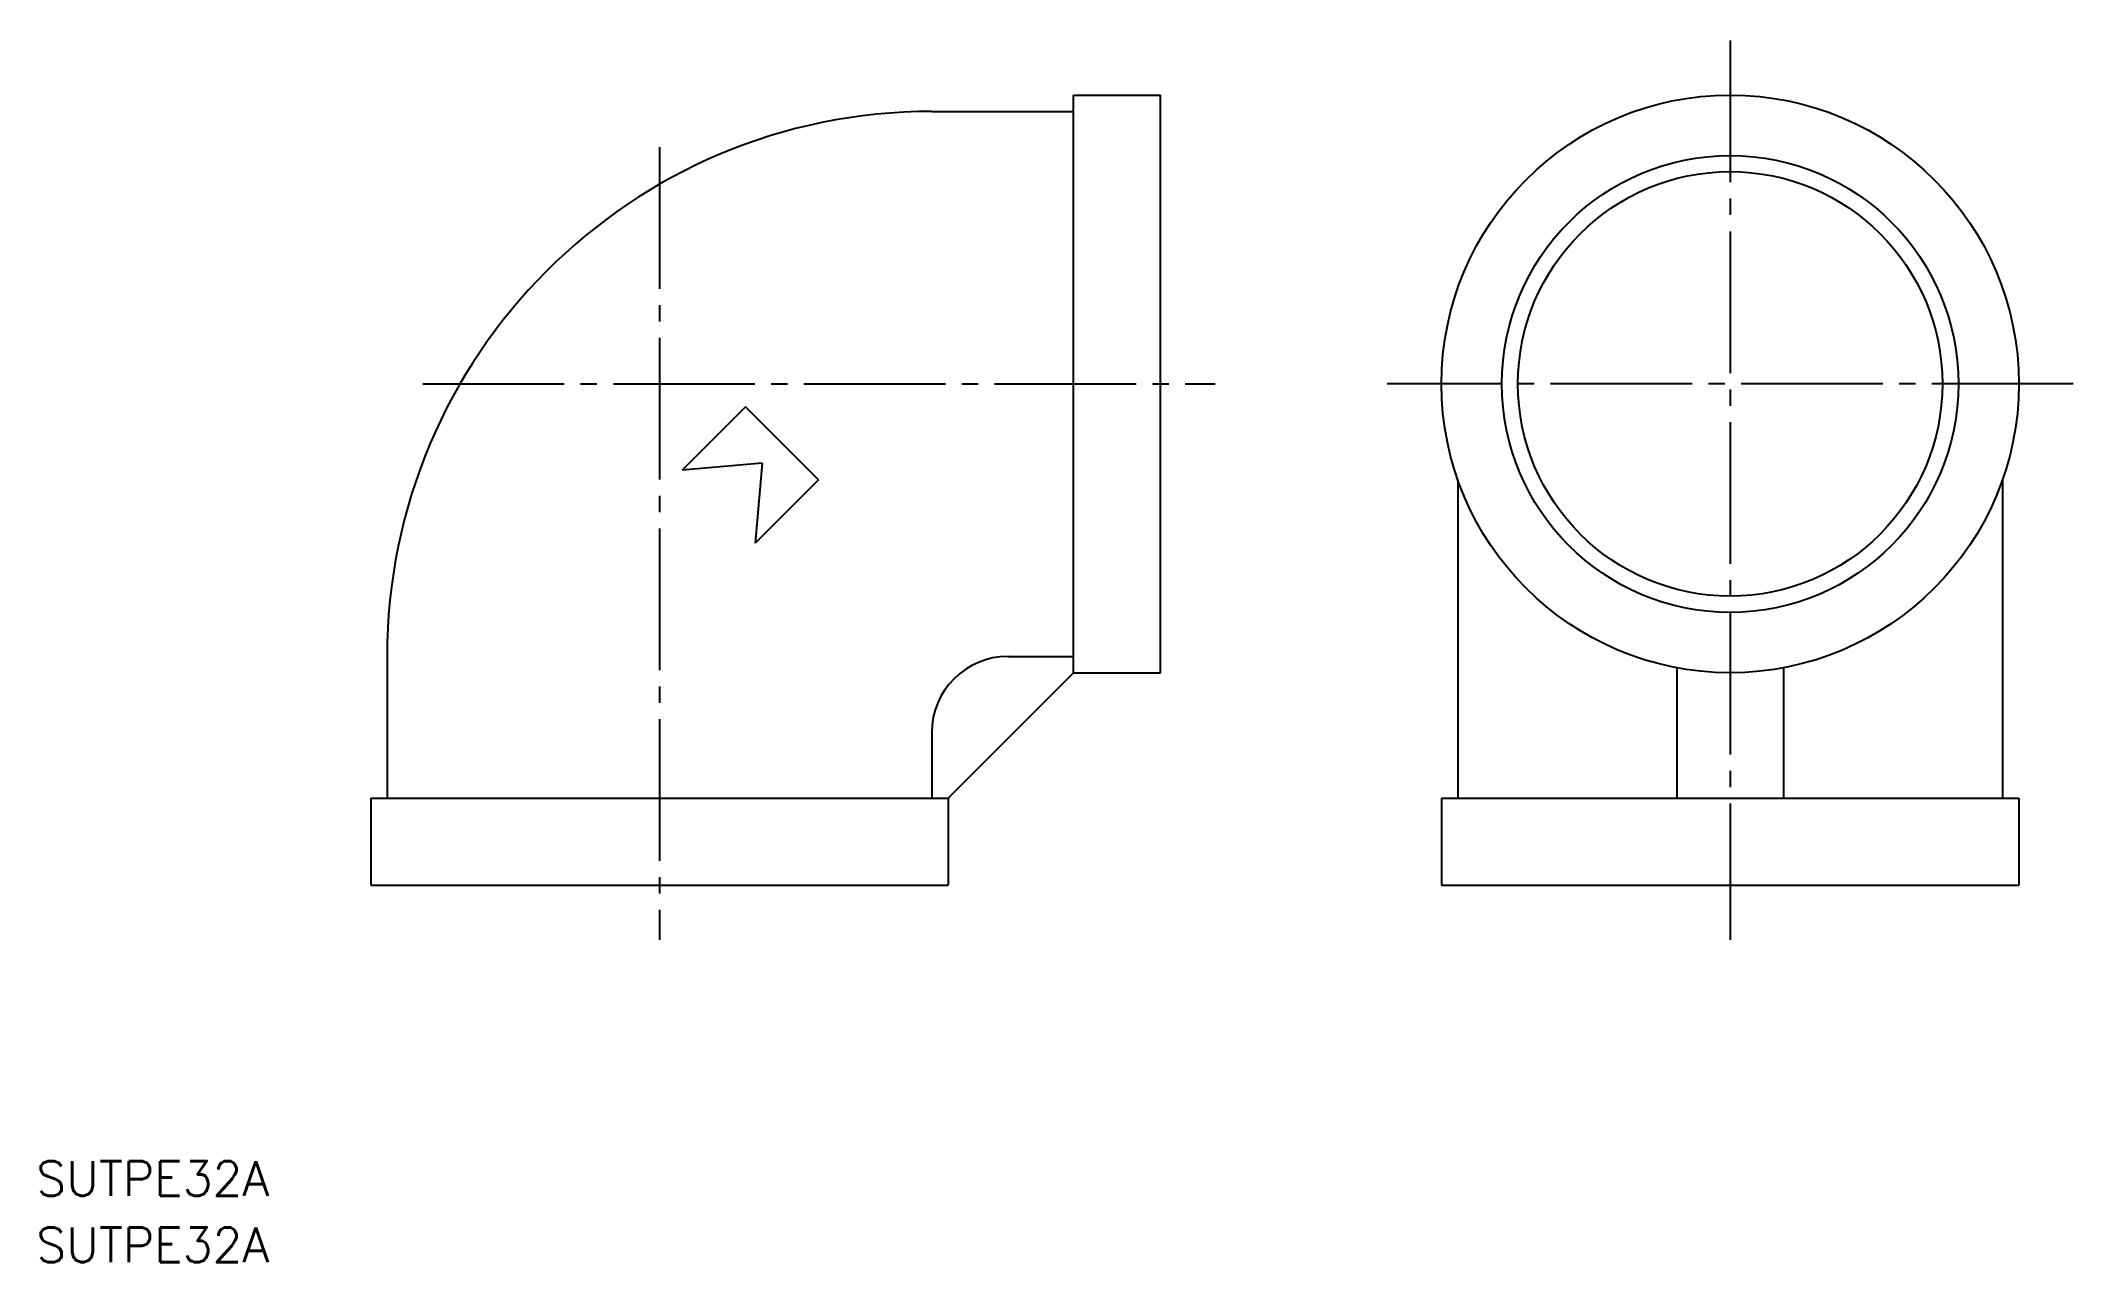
# Model space of a CAD drawing. Extents: x 47 to 234, y 151 to 263.
import ezdxf

# ---------------------------------------------------------------- set-up
doc = ezdxf.new("R2010")
doc.units = 0
doc.linetypes.add('CENTER', pattern=[17.5, 13, -1.5, 1.5, -1.5])
doc.layers.get('0').update_dxf_attribs({"linetype": 'CONTINUOUS'})
doc.layers.add('CENTER', color=1, linetype='CENTER')
doc.styles.get("Standard").update_dxf_attribs({"font": 'txt.shx', "bigfont": '@extfont2.shx'})

msp = doc.modelspace()

# ---------------------------------------------------------------- linework, layer by layer
at = {"color": 7, "linetype": 'CONTINUOUS'}
for p, q in [((141.94, 204.99), (141.94, 257.99)), ((141.94, 257.99), (149.94, 257.99)), ((149.94, 204.99), (149.94, 257.99)), ((128.94, 256.49), (141.94, 256.49)), ((111.85, 229.4), (106.03, 223.58)), ((118.55, 222.7), (111.85, 229.4)), ((113.37, 224.22), (106.03, 223.58)), ((113.37, 224.22), (112.73, 216.88)), ((118.55, 222.7), (112.73, 216.88)), ((177.23, 222.7), (177.23, 193.49)), ((227.23, 222.7), (227.23, 193.49)), ((78.94, 206.49), (78.94, 193.49)), ((135.94, 206.49), (141.94, 206.49)), ((197.33, 205.44), (197.33, 193.49)), ((207.13, 205.44), (207.13, 193.49)), ((141.94, 204.99), (130.44, 193.49)), ((141.94, 204.99), (149.94, 204.99)), ((128.94, 199.49), (128.94, 193.49)), ((77.44, 193.49), (130.44, 193.49)), ((77.44, 193.49), (77.44, 185.49)), ((130.44, 193.49), (130.44, 185.49)), ((175.73, 193.49), (228.73, 193.49)), ((175.73, 193.49), (175.73, 185.49)), ((228.73, 193.49), (228.73, 185.49)), ((77.44, 185.49), (130.44, 185.49)), ((175.73, 185.49), (228.73, 185.49))]:
    msp.add_line(p, q, dxfattribs=at)
for radius in [26.5, 20.96, 19.48]:
    msp.add_circle((202.23, 231.49), radius, dxfattribs=at)
for centre, radius in [((128.94, 206.49), 50), ((135.94, 199.49), 7)]:
    msp.add_arc(centre, radius, 90, 180, dxfattribs=at)
at = {"layer": 'CENTER', "color": 1, "linetype": 'CENTER'}
for p, q in [((202.23, 262.99), (202.23, 180.49)), ((103.94, 253.22), (103.94, 180.49)), ((82.21, 231.49), (154.94, 231.49)), ((233.73, 231.49), (170.73, 231.49))]:
    msp.add_line(p, q, dxfattribs=at)

# ---------------------------------------------------------------- texts
at = {"color": 7, "linetype": 'CONTINUOUS'}
for p in [(46.73, 156.98), (46.73, 150.89)]:
    msp.add_text('SUTPE32A', height=3.2, dxfattribs=at).set_placement(p)

doc.saveas('drawing.dxf')
